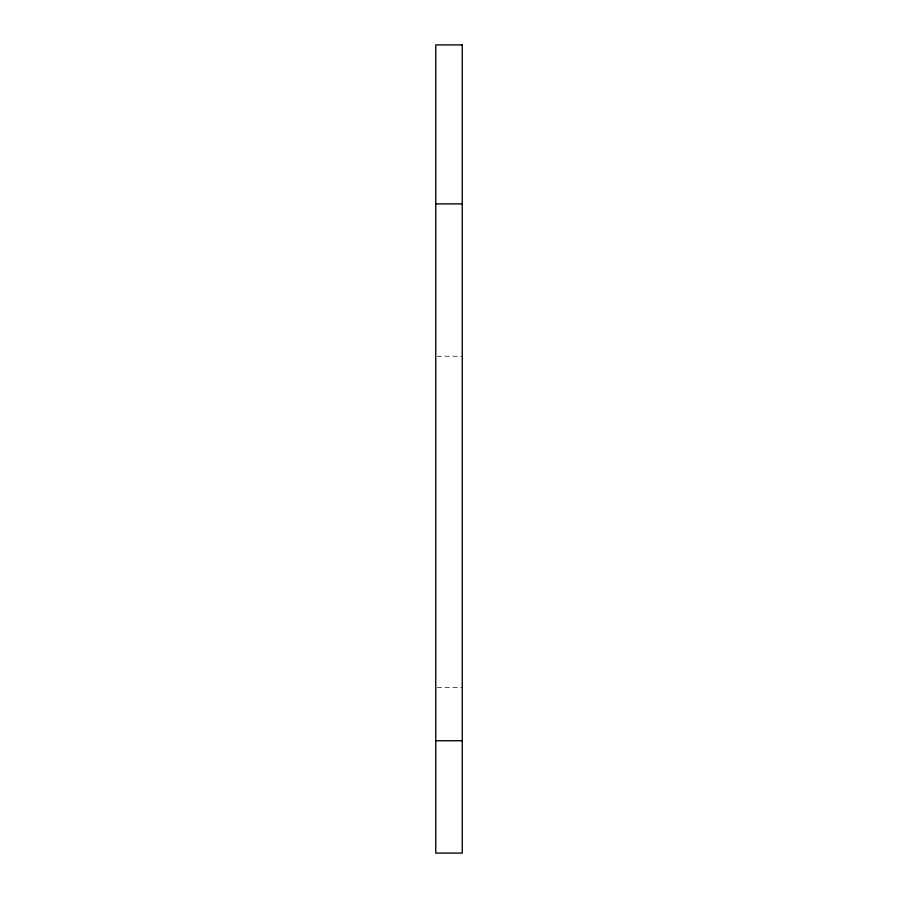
<?xml version="1.0" encoding="UTF-8"?>
<svg xmlns="http://www.w3.org/2000/svg" width="898" height="898" viewBox="0 0 898 898"><rect width="100%" height="100%" fill="white"/><g stroke="black" fill="none" stroke-linecap="round" stroke-linejoin="round"><path stroke-width="0.67" stroke-dasharray="4.49 3.37" d="M437.146 356.259L462.246 356.259M437.146 687.486L462.246 687.486"/><path stroke-width="1.35" d="M435.755 203.891L462.246 203.891M435.755 740.749L462.246 740.749M462.246 44.9L435.755 44.9L435.755 853.1L462.246 853.1L462.246 44.9"/></g></svg>
